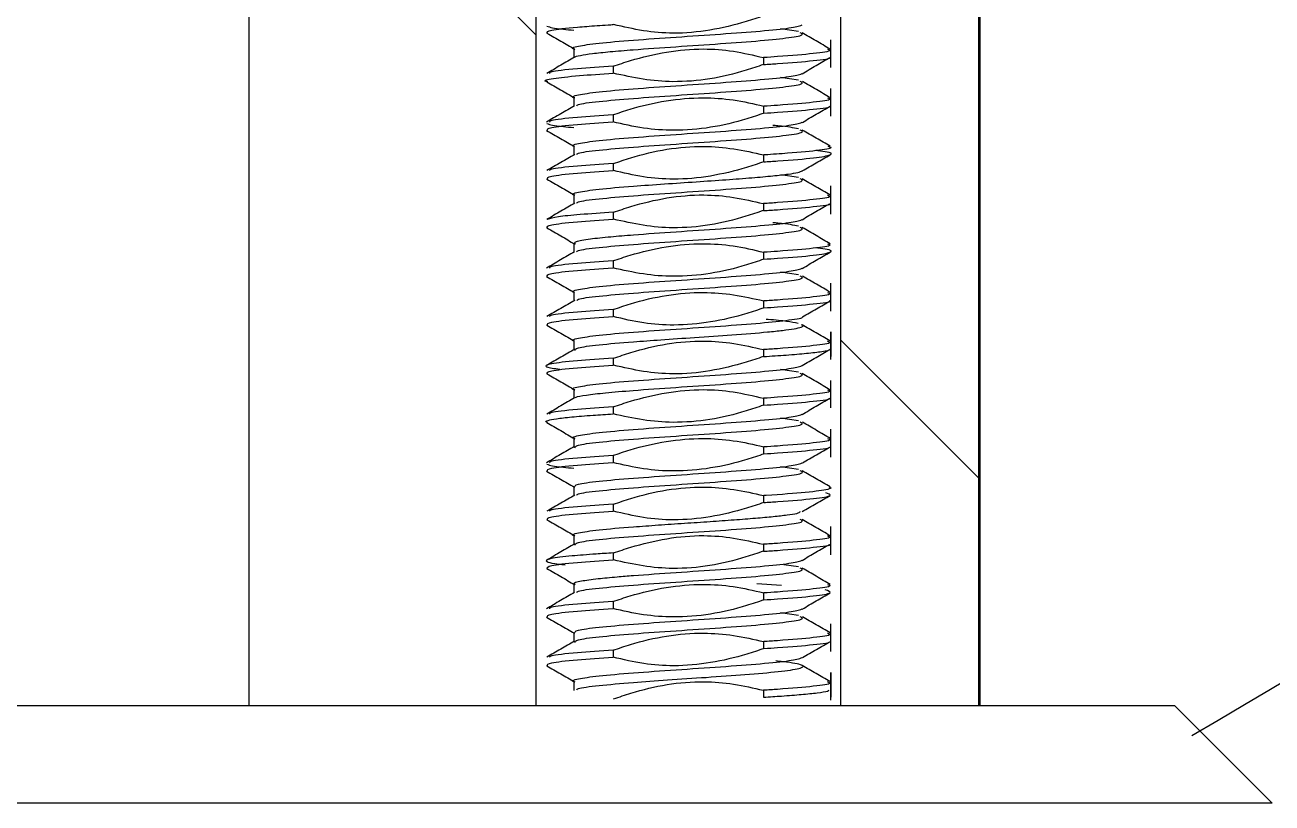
# Model space of a CAD drawing. Header units: millimetres. Extents: x -48 to 1187, y 2 to 839.
# Drawn here: x 148.46 to 153.59, y 365.62 to 368.82 of the extents above; entities that cross this region are included whole.
import ezdxf

# ---------------------------------------------------------------- set-up
doc = ezdxf.new("R2010")
doc.units = ezdxf.units.MM

# ---------------------------------------------------------------- blocks, each defined once
blk = doc.blocks.new('SW_HATCH_1')
at = {"color": 0, "linetype": 'Continuous', "lineweight": 18}
for p, q in [((-4.7283, -5.6433), (-5.9095, -4.4622)), ((-2.9081, -7.4635), (-3.4742, -6.8974))]:
    blk.add_line(p, q, dxfattribs=at)

msp = doc.modelspace()

# ---------------------------------------------------------------- linework, layer by layer
at = {"color": 7, "linetype": 'Continuous', "lineweight": 25}
for p, q in [((149.38416, 374.419203), (149.38416, 366.019203)), ((150.565338, 374.409203), (150.565338, 366.019203)), ((151.819441, 366.019203), (151.819441, 374.409203)), ((152.385532, 374.419203), (152.385532, 366.019203)), ((152.392389, 366.019203), (152.392389, 374.419203)), ((151.644672, 368.789831), (151.571037, 368.800682)), ((151.777789, 368.642222), (151.777789, 368.756127)), ((150.721289, 368.720481), (150.721289, 368.682453)), ((150.882733, 368.647101), (150.882733, 368.618585)), ((151.502046, 368.65401), (151.502046, 368.68266)), ((151.644673, 368.589856), (151.570657, 368.600761)), ((151.777789, 368.441598), (151.777789, 368.556126)), ((150.721289, 368.520244), (150.721289, 368.4831)), ((150.882733, 368.447077), (150.882733, 368.418557)), ((151.502046, 368.454049), (151.502046, 368.48257)), ((150.721289, 368.320285), (150.721289, 368.2826)), ((151.502046, 368.254079), (151.502046, 368.282491)), ((150.882733, 368.247054), (150.882733, 368.21852)), ((151.644588, 368.18967), (151.572204, 368.20038)), ((151.777789, 368.039287), (151.777789, 368.156118)), ((150.721289, 368.120284), (150.721289, 368.08223)), ((151.502046, 368.05379), (151.502046, 368.082644)), ((150.882733, 368.047088), (150.882733, 368.018562)), ((150.721289, 367.920275), (150.721289, 367.882866)), ((151.502046, 367.854058), (151.502046, 367.882581)), ((150.882733, 367.847091), (150.882733, 367.818569)), ((151.644575, 367.789856), (151.570867, 367.800698)), ((150.721289, 367.720302), (150.721289, 367.682958)), ((151.777789, 367.641048), (151.777789, 367.756104)), ((151.502046, 367.654031), (151.502046, 367.682551)), ((150.882733, 367.647063), (150.882733, 367.618541)), ((150.721289, 367.520272), (150.721289, 367.482265)), ((151.777789, 367.454002), (151.777789, 367.556082)), ((151.777789, 367.556082), (151.777789, 367.454002)), ((151.777789, 367.44226), (151.777789, 367.556082)), ((151.502046, 367.454048), (151.502046, 367.482576)), ((150.882733, 367.44709), (150.882733, 367.418536)), ((151.644682, 367.389844), (151.571029, 367.400695)), ((150.721289, 367.32051), (150.721289, 367.282506)), ((151.777789, 367.24273), (151.777789, 367.356063)), ((151.502046, 367.254027), (151.502046, 367.282657)), ((150.882733, 367.247102), (150.882733, 367.218585)), ((151.644662, 367.189856), (151.570648, 367.200759)), ((151.777789, 367.040748), (151.777789, 367.156054)), ((150.721289, 367.120247), (150.721289, 367.083113)), ((151.502046, 367.054047), (151.502046, 367.082568)), ((150.882733, 367.047075), (150.882733, 367.018554)), ((151.644493, 366.989919), (151.570953, 367.000699)), ((150.721289, 366.920283), (150.721289, 366.882542)), ((150.882733, 366.847057), (150.882733, 366.818521)), ((151.502046, 366.854083), (151.502046, 366.882486)), ((151.777789, 366.639366), (151.777789, 366.75604)), ((150.721289, 366.720301), (150.721289, 366.68225)), ((150.882733, 366.647095), (150.882733, 366.618567)), ((151.502046, 366.653815), (151.502046, 366.68265)), ((151.644704, 366.589856), (151.585284, 366.598613)), ((150.721289, 366.520296), (150.721289, 366.482918)), ((151.575596, 366.513091), (151.474159, 366.520341)), ((150.882733, 366.447089), (150.882733, 366.418568)), ((151.502046, 366.454057), (151.502046, 366.48258)), ((151.644561, 366.389856), (151.570849, 366.400696)), ((151.777789, 366.241888), (151.777789, 366.356071)), ((150.721289, 366.320299), (150.721289, 366.282907)), ((151.502046, 366.254028), (151.502046, 366.282549)), ((150.882733, 366.247062), (150.882733, 366.21854)), ((151.777789, 366.054008), (151.777789, 366.156093)), ((151.777789, 366.156093), (151.777789, 366.054008)), ((151.777789, 366.041736), (151.777789, 366.156093)), ((150.721289, 366.120272), (150.721289, 366.082241)), ((151.502046, 366.054064), (151.502046, 366.082589)), ((153.192389, 366.019203), (153.592389, 365.619203))]:
    msp.add_line(p, q, dxfattribs=at)
for centre, radius, start, end in [((134.392389, 398.419203), 37.6, 300.1230854, 324.4588859), ((152.202423, 367.13338), 2.4, 349.249371, 72.901669)]:
    msp.add_arc(centre, radius, start, end, dxfattribs=at)
for points, knots in [([(151.500919, 368.853963), (151.477144, 368.846013), (151.357445, 368.805987), (151.189774, 368.77456), (151.005772, 368.790318), (150.925209, 368.809126), (150.884504, 368.818629)], [0, 0, 0, 0, 0.12005695, 0.60445647, 0.8001513, 1, 1, 1, 1]), ([(150.61043, 368.811441), (150.623186, 368.807278), (150.639637, 368.801908), (150.706515, 368.796531), (150.721539, 368.795323)], [0, 0, 0, 0, 0.775342645, 1, 1, 1, 1]), ([(150.611015, 368.783123), (150.611489, 368.78717), (150.612452, 368.795387), (150.707069, 368.805736), (150.800624, 368.813024), (150.853109, 368.816614), (150.876307, 368.818116), (150.883372, 368.818574)], [0, 0, 0, 0, 0.34243085, 0.69519203, 0.87242419, 0.96114695, 1, 1, 1, 1]), ([(150.724934, 368.71686), (150.724636, 368.716927), (150.705782, 368.721156), (150.733731, 368.729519), (150.814289, 368.741963), (150.960732, 368.754319), (151.140119, 368.76686), (151.328443, 368.77935), (151.494475, 368.791854), (151.619272, 368.804298), (151.6465, 368.812576), (151.660023, 368.816687)], [0, 0, 0, 0, 0.002003371, 0.126972305, 0.251939956, 0.376888632, 0.501843081, 0.626797506, 0.751751909, 0.876706289, 1, 1, 1, 1]), ([(150.610638, 368.783217), (150.629777, 368.772096), (150.668036, 368.749865), (150.706277, 368.727603), (150.725388, 368.716477)], [0, 0, 0, 0, 0.500232484, 1, 1, 1, 1]), ([(150.724391, 368.684307), (150.724393, 368.684384), (150.72445, 368.686877), (150.746901, 368.691859), (150.794117, 368.699327), (150.868629, 368.70702), (150.981326, 368.716355), (151.139705, 368.727344), (151.327336, 368.739828), (151.495434, 368.752323), (151.613983, 368.764821), (151.670886, 368.775452), (151.656849, 368.781918), (151.651862, 368.784215)], [0, 0, 0, 0, 0.00232633, 0.0750924, 0.1500858, 0.22730562, 0.30675091, 0.43162139, 0.55651296, 0.68140473, 0.80629668, 0.93118882, 1, 1, 1, 1]), ([(151.774473, 368.717711), (151.755324, 368.728831), (151.717047, 368.751061), (151.67878, 368.773325), (151.659657, 368.784452)], [0, 0, 0, 0, 0.50026152, 1, 1, 1, 1]), ([(150.882673, 368.647105), (150.906459, 368.655029), (151.026189, 368.694918), (151.193951, 368.725916), (151.378686, 368.71142), (151.459838, 368.692246), (151.500936, 368.682535)], [0, 0, 0, 0, 0.1197087, 0.60257398, 0.79873115, 1, 1, 1, 1]), ([(151.764095, 368.717848), (151.769771, 368.715714), (151.786511, 368.709418), (151.715868, 368.69896), (151.603697, 368.689317), (151.521031, 368.683904), (151.501644, 368.682634)], [0, 0, 0, 0, 0.18194465, 0.53663824, 0.89133272, 1, 1, 1, 1]), ([(150.724421, 368.684272), (150.705274, 368.673148), (150.666958, 368.650888), (150.628634, 368.628665), (150.609462, 368.617547)], [0, 0, 0, 0, 0.49972856, 1, 1, 1, 1]), ([(150.882711, 368.6471), (150.831039, 368.643512), (150.719311, 368.635755), (150.625328, 368.62589), (150.621629, 368.619631), (150.620395, 368.617542)], [0, 0, 0, 0, 0.36440318, 0.78792767, 1, 1, 1, 1]), ([(151.500715, 368.653998), (151.476997, 368.645869), (151.357453, 368.6049), (151.189126, 368.575477), (151.004855, 368.591005), (150.92393, 368.609327), (150.882992, 368.618595)], [0, 0, 0, 0, 0.119840734, 0.604014501, 0.799681279, 1, 1, 1, 1]), ([(151.501567, 368.65398), (151.521019, 368.655248), (151.603921, 368.660653), (151.711805, 368.670293), (151.781064, 368.678683), (151.774106, 368.682918), (151.773999, 368.682983)], [0, 0, 0, 0, 0.132017629, 0.562650677, 0.993284425, 1, 1, 1, 1]), ([(151.659634, 368.616327), (151.678748, 368.627449), (151.716789, 368.649584), (151.754855, 368.671694), (151.773795, 368.682694)], [0, 0, 0, 0, 0.50245989, 1, 1, 1, 1]), ([(150.61444, 368.583138), (150.612109, 368.583616), (150.589997, 368.588148), (150.629622, 368.596651), (150.72564, 368.608003), (150.833649, 368.615279), (150.882826, 368.618591)], [0, 0, 0, 0, 0.040345813, 0.382778016, 0.718978436, 1, 1, 1, 1]), ([(150.724952, 368.516581), (150.724667, 368.516645), (150.705777, 368.520877), (150.733584, 368.529288), (150.813921, 368.541812), (150.960192, 368.554352), (151.139507, 368.566892), (151.327865, 368.579419), (151.493992, 368.591935), (151.618711, 368.604352), (151.646011, 368.612591), (151.659513, 368.616666)], [0, 0, 0, 0, 0.00191864, 0.12700092, 0.25208367, 0.37716691, 0.5022685, 0.62736962, 0.75247022, 0.87757032, 1, 1, 1, 1]), ([(150.609408, 368.583125), (150.628563, 368.572014), (150.666863, 368.5498), (150.705136, 368.527565), (150.724266, 368.516451)], [0, 0, 0, 0, 0.50015503, 1, 1, 1, 1]), ([(150.733056, 368.484325), (150.73404, 368.486169), (150.737248, 368.492179), (150.818209, 368.502356), (150.959419, 368.514856), (151.140206, 368.527356), (151.327599, 368.539856), (151.49563, 368.552356), (151.614001, 368.564856), (151.670759, 368.575434), (151.65691, 368.581846), (151.65206, 368.584091)], [0, 0, 0, 0, 0.05543566, 0.18072844, 0.30602122, 0.431314, 0.55660678, 0.68189956, 0.80719234, 0.93248512, 1, 1, 1, 1]), ([(151.775999, 368.517629), (151.75681, 368.52874), (151.718451, 368.550952), (151.680108, 368.573196), (151.660946, 368.584313)], [0, 0, 0, 0, 0.50023568, 1, 1, 1, 1]), ([(150.881116, 368.446992), (150.904853, 368.455083), (151.024418, 368.495841), (151.192871, 368.524356), (151.378413, 368.511482), (151.460404, 368.49265), (151.502046, 368.483086)], [0, 0, 0, 0, 0.119253, 0.60067724, 0.79719119, 1, 1, 1, 1]), ([(151.764253, 368.517683), (151.769822, 368.515576), (151.78641, 368.509303), (151.715886, 368.498873), (151.603891, 368.489237), (151.521362, 368.483835), (151.50206, 368.482571)], [0, 0, 0, 0, 0.17982701, 0.53560884, 0.89139066, 1, 1, 1, 1]), ([(150.723946, 368.484639), (150.70518, 368.473759), (150.666601, 368.45139), (150.628045, 368.429059), (150.608243, 368.41759)], [0, 0, 0, 0, 0.48641298, 1, 1, 1, 1]), ([(150.882152, 368.44704), (150.830816, 368.443483), (150.719477, 368.435769), (150.625656, 368.425965), (150.621815, 368.419734), (150.620542, 368.417668)], [0, 0, 0, 0, 0.36386708, 0.78917743, 1, 1, 1, 1]), ([(151.503538, 368.454123), (151.479807, 368.446014), (151.360259, 368.405162), (151.19177, 368.376757), (151.005686, 368.389776), (150.92317, 368.40876), (150.880981, 368.418467)], [0, 0, 0, 0, 0.11893732, 0.59915159, 0.79505212, 1, 1, 1, 1]), ([(151.502582, 368.454083), (151.521735, 368.455335), (151.604236, 368.460726), (151.711901, 368.47035), (151.781084, 368.478758), (151.774047, 368.483008), (151.773908, 368.483092)], [0, 0, 0, 0, 0.13018312, 0.56076337, 0.99134362, 1, 1, 1, 1]), ([(151.660753, 368.416422), (151.679907, 368.427534), (151.71823, 368.449766), (151.756584, 368.471974), (151.775768, 368.483082)], [0, 0, 0, 0, 0.49982444, 1, 1, 1, 1]), ([(150.610417, 368.411365), (150.623135, 368.407198), (150.63952, 368.40183), (150.706237, 368.396462), (150.721166, 368.395261)], [0, 0, 0, 0, 0.77622521, 1, 1, 1, 1]), ([(150.611453, 368.383482), (150.612176, 368.387435), (150.613663, 368.395553), (150.718142, 368.407245), (150.830362, 368.414959), (150.882104, 368.418516)], [0, 0, 0, 0, 0.33830003, 0.69490965, 1, 1, 1, 1]), ([(150.724121, 368.316834), (150.724098, 368.316839), (150.705686, 368.321011), (150.733848, 368.329349), (150.814128, 368.341849), (150.960491, 368.354349), (151.139763, 368.366849), (151.328034, 368.379349), (151.49408, 368.391849), (151.618908, 368.404284), (151.646257, 368.412552), (151.659823, 368.416654)], [0, 0, 0, 0, 0.00015433, 0.12538011, 0.25060589, 0.37583167, 0.50105745, 0.62628322, 0.751509, 0.87673478, 1, 1, 1, 1]), ([(150.73347, 368.28455), (150.734459, 368.286296), (150.737809, 368.292214), (150.818492, 368.302314), (150.959696, 368.314852), (151.140615, 368.32739), (151.328041, 368.339915), (151.495994, 368.352431), (151.614377, 368.364936), (151.67117, 368.375632), (151.656748, 368.382156), (151.651526, 368.384519)], [0, 0, 0, 0, 0.05241407, 0.17764086, 0.3028681, 0.42807841, 0.55328825, 0.67849763, 0.80370654, 0.92891498, 1, 1, 1, 1]), ([(151.644499, 368.389916), (151.624279, 368.394075), (151.60115, 368.398834), (151.546063, 368.403586), (151.539134, 368.404184)], [0, 0, 0, 0, 0.87422623, 1, 1, 1, 1]), ([(151.775502, 368.317974), (151.756344, 368.329084), (151.718039, 368.351296), (151.679762, 368.373529), (151.660629, 368.384642)], [0, 0, 0, 0, 0.50015261, 1, 1, 1, 1]), ([(150.608708, 368.383473), (150.627897, 368.372362), (150.666258, 368.350152), (150.704602, 368.32791), (150.723765, 368.316795)], [0, 0, 0, 0, 0.50022848, 1, 1, 1, 1]), ([(150.725078, 368.284804), (150.705962, 368.273682), (150.667716, 368.251431), (150.629442, 368.229204), (150.610299, 368.218087)], [0, 0, 0, 0, 0.49981641, 1, 1, 1, 1]), ([(150.883917, 368.24711), (150.907633, 368.255249), (151.027167, 368.296271), (151.195539, 368.32552), (151.379934, 368.310143), (151.460974, 368.291812), (151.502005, 368.282531)], [0, 0, 0, 0, 0.11977337, 0.60370229, 0.79935177, 1, 1, 1, 1]), ([(151.766003, 368.317988), (151.770807, 368.316729), (151.791268, 368.311365), (151.740002, 368.301779), (151.63241, 368.291249), (151.538114, 368.284804), (151.503244, 368.282568), (151.502032, 368.28249)], [0, 0, 0, 0, 0.10628025, 0.45270433, 0.8098512, 0.99339178, 1, 1, 1, 1]), ([(151.502145, 368.254085), (151.521528, 368.255358), (151.603983, 368.260775), (151.720079, 368.270423), (151.78638, 368.282907), (151.78188, 368.292844), (151.728291, 368.29861), (151.713353, 368.300217)], [0, 0, 0, 0, 0.08319635, 0.35392383, 0.62465071, 0.895377, 1, 1, 1, 1]), ([(151.660465, 368.216861), (151.679616, 368.227984), (151.71794, 368.250243), (151.756271, 368.272467), (151.775447, 368.283584)], [0, 0, 0, 0, 0.49972905, 1, 1, 1, 1]), ([(150.883159, 368.247081), (150.831611, 368.243518), (150.720006, 368.235803), (150.626747, 368.226159), (150.622643, 368.220091), (150.621356, 368.218187)], [0, 0, 0, 0, 0.37068989, 0.80255231, 1, 1, 1, 1]), ([(151.502326, 368.254023), (151.47854, 368.246098), (151.358809, 368.206207), (151.191017, 368.175356), (151.006136, 368.189601), (150.924862, 368.208828), (150.883675, 368.218572)], [0, 0, 0, 0, 0.119636635, 0.602205342, 0.79841033, 1, 1, 1, 1]), ([(150.610216, 368.183434), (150.629367, 368.172313), (150.66765, 368.150084), (150.705922, 368.12782), (150.725048, 368.116694)], [0, 0, 0, 0, 0.50026518, 1, 1, 1, 1]), ([(150.611346, 368.183353), (150.612097, 368.187326), (150.613636, 368.195471), (150.718489, 368.207214), (150.831071, 368.214963), (150.883072, 368.218542)], [0, 0, 0, 0, 0.33895222, 0.69466408, 1, 1, 1, 1]), ([(150.724796, 368.116694), (150.724537, 368.116752), (150.705773, 368.120977), (150.733832, 368.129366), (150.814358, 368.141856), (150.948492, 368.153286), (151.090957, 368.163457), (151.222947, 368.1723), (151.34654, 368.180743), (151.454107, 368.188787), (151.540931, 368.196433), (151.604194, 368.203679), (151.645674, 368.21048), (151.655892, 368.214865), (151.660791, 368.216968)], [0, 0, 0, 0, 0.0017434, 0.12605821, 0.2503729, 0.37467242, 0.4669031, 0.55517237, 0.63947676, 0.71981295, 0.79617781, 0.86856831, 0.93698163, 1, 1, 1, 1]), ([(150.732898, 368.084218), (150.733859, 368.086094), (150.736955, 368.092138), (150.817984, 368.10234), (150.959213, 368.11489), (151.140035, 368.12723), (151.327528, 368.139666), (151.495618, 368.152116), (151.614183, 368.164604), (151.671137, 368.175321), (151.656749, 368.181888), (151.651527, 368.184272)], [0, 0, 0, 0, 0.05612403, 0.18080906, 0.30549415, 0.43015024, 0.55484884, 0.67954884, 0.80425025, 0.92895308, 1, 1, 1, 1]), ([(151.774133, 368.117928), (151.754995, 368.129049), (151.716736, 368.15128), (151.678497, 368.173542), (151.659386, 368.184668)], [0, 0, 0, 0, 0.50022688, 1, 1, 1, 1]), ([(150.725089, 368.08444), (150.705964, 368.073314), (150.667695, 368.051049), (150.629414, 368.02882), (150.610264, 368.017699)], [0, 0, 0, 0, 0.4997362, 1, 1, 1, 1]), ([(150.884016, 368.047159), (150.907788, 368.055118), (151.027478, 368.09519), (151.195158, 368.126595), (151.379074, 368.110701), (151.459572, 368.091953), (151.500234, 368.082483)], [0, 0, 0, 0, 0.12009553, 0.60468749, 0.80031655, 1, 1, 1, 1]), ([(151.50139, 368.053748), (151.521001, 368.055023), (151.604065, 368.060424), (151.71215, 368.070066), (151.781251, 368.078511), (151.773986, 368.082813), (151.773788, 368.08293)], [0, 0, 0, 0, 0.13224127, 0.5601087, 0.98797969, 1, 1, 1, 1]), ([(151.763707, 368.118068), (151.769653, 368.11586), (151.786806, 368.109491), (151.716119, 368.098959), (151.603792, 368.089305), (151.520945, 368.083882), (151.501391, 368.082602)], [0, 0, 0, 0, 0.186853408, 0.539025113, 0.891197702, 1, 1, 1, 1]), ([(151.659391, 368.016464), (151.678502, 368.02759), (151.716186, 368.049528), (151.753888, 368.071436), (151.77247, 368.082234)], [0, 0, 0, 0, 0.50714095, 1, 1, 1, 1]), ([(150.883197, 368.047118), (150.83548, 368.043861), (150.743093, 368.037554), (150.643558, 368.027768), (150.622973, 368.021211), (150.611965, 368.017705)], [0, 0, 0, 0, 0.33196289, 0.6427327, 1, 1, 1, 1]), ([(151.500213, 368.053954), (151.476469, 368.045911), (151.356851, 368.005396), (151.188905, 367.974747), (151.005175, 367.990935), (150.924776, 368.00935), (150.884214, 368.018641)], [0, 0, 0, 0, 0.12015219, 0.60529661, 0.8008682, 1, 1, 1, 1]), ([(150.610328, 367.983042), (150.629471, 367.971923), (150.667744, 367.949695), (150.705991, 367.927442), (150.725108, 367.91632)], [0, 0, 0, 0, 0.50018777, 1, 1, 1, 1]), ([(150.610771, 367.983003), (150.611368, 367.987107), (150.612572, 367.99538), (150.718145, 368.007258), (150.831014, 368.015008), (150.883268, 368.018597)], [0, 0, 0, 0, 0.34593038, 0.69718612, 1, 1, 1, 1]), ([(150.727326, 367.916236), (150.724882, 367.919879), (150.7201, 367.927005), (150.780156, 367.937146), (150.865166, 367.94621), (150.982987, 367.955943), (151.139939, 367.966894), (151.32811, 367.97941), (151.494248, 367.991926), (151.619026, 368.004361), (151.646295, 368.012621), (151.659816, 368.016717)], [0, 0, 0, 0, 0.10883707, 0.21287188, 0.30324246, 0.3799065, 0.50431575, 0.62875105, 0.75318591, 0.87762033, 1, 1, 1, 1]), ([(150.732637, 367.884017), (150.733608, 367.885963), (150.736657, 367.892076), (150.817965, 367.902356), (150.959268, 367.914856), (151.140011, 367.927356), (151.327434, 367.939856), (151.495512, 367.952356), (151.613917, 367.964856), (151.670693, 367.975416), (151.656933, 367.98181), (151.65214, 367.984038)], [0, 0, 0, 0, 0.058372663, 0.183347442, 0.308322221, 0.433297, 0.558271779, 0.683246558, 0.808221337, 0.933196116, 1, 1, 1, 1]), ([(151.644704, 367.989856), (151.624558, 367.994022), (151.601443, 367.998803), (151.546242, 368.003584), (151.539153, 368.004198)], [0, 0, 0, 0, 0.87157978, 1, 1, 1, 1]), ([(151.775383, 367.917542), (151.756208, 367.92866), (151.71788, 367.950884), (151.679559, 367.973144), (151.660409, 367.984268)], [0, 0, 0, 0, 0.50027216, 1, 1, 1, 1]), ([(150.723682, 367.884253), (150.704513, 367.873134), (150.666158, 367.850886), (150.627791, 367.82867), (150.608598, 367.817557)], [0, 0, 0, 0, 0.49975922, 1, 1, 1, 1]), ([(150.881142, 367.847018), (150.904916, 367.854993), (151.024606, 367.895138), (151.192709, 367.924735), (151.378371, 367.911881), (151.460357, 367.892565), (151.502046, 367.882743)], [0, 0, 0, 0, 0.11923306, 0.60026302, 0.79674195, 1, 1, 1, 1]), ([(151.764394, 367.9176), (151.769864, 367.915522), (151.786299, 367.909276), (151.715767, 367.898873), (151.603795, 367.889241), (151.521304, 367.883841), (151.502051, 367.882581)], [0, 0, 0, 0, 0.17795419, 0.53467507, 0.89139595, 1, 1, 1, 1]), ([(151.502112, 367.854062), (151.521294, 367.85532), (151.60356, 367.860718), (151.719673, 367.870349), (151.786313, 367.882838), (151.781964, 367.892807), (151.72826, 367.898606), (151.71314, 367.900239)], [0, 0, 0, 0, 0.08227033, 0.35283731, 0.62340429, 0.89397127, 1, 1, 1, 1]), ([(151.6604, 367.816359), (151.679536, 367.827476), (151.717821, 367.849716), (151.756134, 367.871935), (151.775297, 367.883048)], [0, 0, 0, 0, 0.4998371, 1, 1, 1, 1]), ([(150.882161, 367.847054), (150.830752, 367.843493), (150.719331, 367.835773), (150.625428, 367.825944), (150.621672, 367.819692), (150.620418, 367.817606)], [0, 0, 0, 0, 0.36339428, 0.78759539, 1, 1, 1, 1]), ([(151.502228, 367.854076), (151.47852, 367.845904), (151.359019, 367.804715), (151.190452, 367.776374), (151.00506, 367.7905), (150.923117, 367.809052), (150.881347, 367.818508)], [0, 0, 0, 0, 0.11925365, 0.60110102, 0.79666247, 1, 1, 1, 1]), ([(150.608509, 367.783365), (150.627692, 367.772257), (150.666045, 367.750048), (150.704378, 367.727816), (150.723537, 367.716704)], [0, 0, 0, 0, 0.500176298, 1, 1, 1, 1]), ([(150.611296, 367.783367), (150.611963, 367.787357), (150.613326, 367.795514), (150.718019, 367.807251), (150.830375, 367.814973), (150.882234, 367.818537)], [0, 0, 0, 0, 0.34027587, 0.69550132, 1, 1, 1, 1]), ([(150.72434, 367.71679), (150.724253, 367.71681), (150.705706, 367.720996), (150.733746, 367.729349), (150.814004, 367.741849), (150.960321, 367.754349), (151.139596, 367.766849), (151.327895, 367.779349), (151.493977, 367.791849), (151.618748, 367.80427), (151.64609, 367.812525), (151.659631, 367.816612)], [0, 0, 0, 0, 0.00059131, 0.12581417, 0.25103703, 0.37625989, 0.50148275, 0.62670561, 0.75192847, 0.87715133, 1, 1, 1, 1]), ([(150.733518, 367.684666), (150.734505, 367.686396), (150.737868, 367.692292), (150.818454, 367.702356), (150.959579, 367.714856), (151.140456, 367.727356), (151.327858, 367.739856), (151.495841, 367.752356), (151.61422, 367.764856), (151.671003, 367.775507), (151.656814, 367.781991), (151.651743, 367.784309)], [0, 0, 0, 0, 0.05208524, 0.17753243, 0.30297962, 0.4284268, 0.55387399, 0.67932118, 0.80476837, 0.93021555, 1, 1, 1, 1]), ([(151.776087, 367.717859), (151.756906, 367.728965), (151.718557, 367.75117), (151.680235, 367.773398), (151.66108, 367.784508)], [0, 0, 0, 0, 0.50017103, 1, 1, 1, 1]), ([(150.882573, 367.647042), (150.906281, 367.655214), (151.025782, 367.696404), (151.194349, 367.724753), (151.379254, 367.710642), (151.460738, 367.692271), (151.502046, 367.682958)], [0, 0, 0, 0, 0.1195283, 0.60248782, 0.79848645, 1, 1, 1, 1]), ([(151.763845, 367.717912), (151.769698, 367.715729), (151.786724, 367.709379), (151.71617, 367.698873), (151.604074, 367.689231), (151.52145, 367.683822), (151.502052, 367.682552)], [0, 0, 0, 0, 0.18503592, 0.53832229, 0.89160867, 1, 1, 1, 1]), ([(150.724534, 367.684843), (150.705398, 367.673725), (150.667113, 367.651483), (150.628797, 367.629263), (150.609632, 367.618149)], [0, 0, 0, 0, 0.49983451, 1, 1, 1, 1]), ([(151.502613, 367.654067), (151.521842, 367.655324), (151.604396, 367.66072), (151.712623, 367.670349), (151.781537, 367.678945), (151.773533, 367.683384), (151.773043, 367.683655)], [0, 0, 0, 0, 0.12818871, 0.55033596, 0.97248321, 1, 1, 1, 1]), ([(151.661222, 367.616943), (151.680392, 367.628062), (151.718751, 367.650312), (151.757119, 367.672529), (151.776312, 367.683644)], [0, 0, 0, 0, 0.499756207, 1, 1, 1, 1]), ([(150.611541, 367.583549), (150.612304, 367.587479), (150.613877, 367.595575), (150.71836, 367.607249), (150.830721, 367.614969), (150.882564, 367.61853)], [0, 0, 0, 0, 0.336905088, 0.694051282, 1, 1, 1, 1]), ([(150.882675, 367.647059), (150.83126, 367.643496), (150.719854, 367.635775), (150.626831, 367.626147), (150.622719, 367.620096), (150.621439, 367.618212)], [0, 0, 0, 0, 0.3711412, 0.80418066, 1, 1, 1, 1]), ([(150.724126, 367.516828), (150.724095, 367.516835), (150.70569, 367.521009), (150.733897, 367.529349), (150.814278, 367.541849), (150.960651, 367.554349), (151.140186, 367.566849), (151.327651, 367.579349), (151.496695, 367.591849), (151.610778, 367.604349), (151.666122, 367.612701), (151.660674, 367.616886), (151.66065, 367.616904)], [0, 0, 0, 0, 0.00021214, 0.12511704, 0.25002194, 0.37492684, 0.49983174, 0.62473664, 0.74964154, 0.87454644, 0.99945134, 1, 1, 1, 1]), ([(151.503625, 367.654098), (151.47985, 367.646125), (151.360158, 367.605987), (151.192062, 367.57637), (151.006241, 367.589247), (150.924106, 367.608631), (150.882263, 367.618505)], [0, 0, 0, 0, 0.11914339, 0.59980848, 0.79612981, 1, 1, 1, 1]), ([(150.609466, 367.583541), (150.628639, 367.572424), (150.666965, 367.550202), (150.705281, 367.527943), (150.724429, 367.51682)], [0, 0, 0, 0, 0.50026907, 1, 1, 1, 1]), ([(150.726123, 367.47888), (150.726715, 367.482519), (150.727985, 367.490329), (150.816721, 367.502313), (150.943711, 367.513438), (151.083179, 367.523474), (151.223585, 367.532918), (151.379637, 367.543574), (151.502086, 367.553261), (151.582415, 367.561567), (151.630997, 367.568279), (151.659103, 367.575293), (151.668596, 367.58071), (151.659783, 367.583789), (151.657955, 367.584428)], [0, 0, 0, 0, 0.10320877, 0.22151607, 0.33980135, 0.41767377, 0.50714344, 0.60817713, 0.72073735, 0.78163286, 0.84544015, 0.91215776, 0.98178412, 1, 1, 1, 1]), ([(151.643428, 367.590139), (151.629013, 367.592784), (151.599628, 367.598174), (151.550523, 367.603772), (151.515152, 367.606727), (151.512663, 367.606935)], [0, 0, 0, 0, 0.47234771, 0.96287649, 1, 1, 1, 1]), ([(151.774492, 367.518045), (151.75535, 367.529162), (151.717081, 367.551389), (151.678837, 367.57364), (151.659723, 367.584762)], [0, 0, 0, 0, 0.50018529, 1, 1, 1, 1]), ([(150.884566, 367.447164), (150.90831, 367.455205), (151.027929, 367.495713), (151.195869, 367.526379), (151.379596, 367.510187), (151.459992, 367.491768), (151.500552, 367.482475)], [0, 0, 0, 0, 0.12015432, 0.60530215, 0.80087112, 1, 1, 1, 1]), ([(151.763492, 367.518137), (151.769589, 367.51589), (151.786981, 367.509477), (151.716334, 367.498906), (151.604, 367.48925), (151.521116, 367.483825), (151.501506, 367.482542)], [0, 0, 0, 0, 0.18938175, 0.54031127, 0.89124113, 1, 1, 1, 1]), ([(150.72537, 367.48464), (150.706259, 367.473514), (150.66802, 367.451253), (150.629763, 367.429023), (150.610626, 367.417902)], [0, 0, 0, 0, 0.49977136, 1, 1, 1, 1]), ([(151.501575, 367.454017), (151.533385, 367.456133), (151.600378, 367.46059), (151.683906, 367.467559), (151.744872, 367.475097), (151.776378, 367.480441), (151.77447, 367.483274), (151.774371, 367.483421)], [0, 0, 0, 0, 0.21598222, 0.45486468, 0.71120976, 0.98500068, 1, 1, 1, 1]), ([(151.659675, 367.41667), (151.678799, 367.427796), (151.71662, 367.4498), (151.754452, 367.47177), (151.773155, 367.482631)], [0, 0, 0, 0, 0.505637485, 1, 1, 1, 1]), ([(150.883395, 367.447132), (150.830794, 367.443589), (150.717103, 367.43593), (150.618009, 367.424084), (150.591153, 367.41258), (150.641543, 367.405194), (150.66353, 367.401971)], [0, 0, 0, 0, 0.23685795, 0.51195238, 0.78704913, 1, 1, 1, 1]), ([(150.61097, 367.3831), (150.61164, 367.387158), (150.612999, 367.395387), (150.718373, 367.407227), (150.831193, 367.414988), (150.883389, 367.418578)], [0, 0, 0, 0, 0.34334444, 0.69619965, 1, 1, 1, 1]), ([(150.72499, 367.316878), (150.724674, 367.316948), (150.705788, 367.321181), (150.733717, 367.329543), (150.814279, 367.34198), (150.960704, 367.354314), (151.140074, 367.366867), (151.328407, 367.37936), (151.494443, 367.391866), (151.619166, 367.4043), (151.646376, 367.412565), (151.659871, 367.416665)], [0, 0, 0, 0, 0.0021266, 0.1271271, 0.25212616, 0.37707408, 0.50205946, 0.62704474, 0.75202993, 0.87701503, 1, 1, 1, 1]), ([(151.500745, 367.453957), (151.476974, 367.445997), (151.357285, 367.405919), (151.189604, 367.374519), (151.005698, 367.390426), (150.925207, 367.409168), (150.884549, 367.418634)], [0, 0, 0, 0, 0.120099873, 0.604713629, 0.800334681, 1, 1, 1, 1]), ([(150.610638, 367.38319), (150.629775, 367.37207), (150.668033, 367.349839), (150.706271, 367.327579), (150.725381, 367.316453)], [0, 0, 0, 0, 0.50022508, 1, 1, 1, 1]), ([(150.727427, 367.28412), (150.727915, 367.285092), (150.729878, 367.289), (150.769461, 367.295998), (150.847774, 367.305273), (150.972884, 367.315757), (151.139608, 367.327351), (151.327346, 367.339842), (151.495415, 367.352341), (151.613963, 367.36484), (151.670853, 367.375459), (151.656862, 367.381913), (151.651906, 367.384199)], [0, 0, 0, 0, 0.02922493, 0.11744996, 0.21030816, 0.30779458, 0.43253865, 0.55729655, 0.68205454, 0.80681261, 0.93157077, 1, 1, 1, 1]), ([(151.774567, 367.317684), (151.755415, 367.328805), (151.717132, 367.351033), (151.67886, 367.373298), (151.659734, 367.384424)], [0, 0, 0, 0, 0.50026498, 1, 1, 1, 1]), ([(150.882429, 367.247093), (150.906215, 367.255018), (151.025946, 367.29491), (151.193742, 367.325744), (151.378639, 367.311526), (151.459927, 367.292293), (151.501125, 367.282546)], [0, 0, 0, 0, 0.11962851, 0.60216407, 0.79837312, 1, 1, 1, 1]), ([(151.764144, 367.317816), (151.769786, 367.315691), (151.786474, 367.309404), (151.715841, 367.298955), (151.6037, 367.289314), (151.52107, 367.283903), (151.501713, 367.282636)], [0, 0, 0, 0, 0.18133332, 0.53635995, 0.89138741, 1, 1, 1, 1]), ([(150.724362, 367.28429), (150.705213, 367.273167), (150.666894, 367.250911), (150.628564, 367.228689), (150.60939, 367.217573)], [0, 0, 0, 0, 0.49973338, 1, 1, 1, 1]), ([(151.501626, 367.254), (151.521051, 367.255267), (151.603918, 367.260671), (151.711813, 367.27031), (151.781068, 367.278708), (151.774077, 367.28295), (151.773957, 367.283023)], [0, 0, 0, 0, 0.13175942, 0.56211182, 0.99246471, 1, 1, 1, 1]), ([(151.659786, 367.216357), (151.678901, 367.227478), (151.716963, 367.249621), (151.75505, 367.27174), (151.774009, 367.28275)], [0, 0, 0, 0, 0.50222476, 1, 1, 1, 1]), ([(150.612963, 367.182968), (150.610911, 367.183629), (150.601849, 367.18655), (150.612195, 367.19178), (150.645737, 367.198707), (150.708973, 367.205784), (150.789631, 367.212431), (150.854387, 367.216712), (150.882739, 367.218586)], [0, 0, 0, 0, 0.05569159, 0.24588543, 0.4403267, 0.6390143, 0.84194709, 1, 1, 1, 1]), ([(150.882623, 367.247095), (150.830987, 367.24351), (150.719306, 367.235756), (150.625381, 367.225903), (150.62167, 367.219652), (150.620434, 367.217571)], [0, 0, 0, 0, 0.364578742, 0.788529675, 1, 1, 1, 1]), ([(150.725395, 367.116485), (150.724959, 367.116582), (150.705836, 367.120848), (150.733509, 367.129292), (150.813944, 367.141815), (150.960186, 367.154354), (151.139502, 367.166892), (151.327851, 367.179417), (151.493978, 367.191933), (151.618743, 367.204355), (151.646062, 367.2126), (151.659584, 367.216681)], [0, 0, 0, 0, 0.00292001, 0.12785692, 0.25279428, 0.37773211, 0.50268644, 0.62764031, 0.75259369, 0.87754658, 1, 1, 1, 1]), ([(151.50088, 367.254008), (151.477165, 367.245868), (151.357631, 367.204842), (151.189255, 367.17561), (151.004846, 367.19097), (150.923793, 367.209302), (150.882752, 367.218584)], [0, 0, 0, 0, 0.11976595, 0.60366745, 0.79931515, 1, 1, 1, 1]), ([(150.609623, 367.182937), (150.628791, 367.171823), (150.667114, 367.149603), (150.705404, 367.127361), (150.724543, 367.116243)], [0, 0, 0, 0, 0.50016645, 1, 1, 1, 1]), ([(150.725413, 367.078414), (150.725949, 367.082228), (150.72707, 367.090208), (150.816706, 367.102356), (150.959858, 367.114856), (151.140134, 367.127356), (151.32766, 367.139856), (151.495667, 367.152356), (151.613965, 367.164856), (151.670612, 367.175374), (151.656978, 367.181726), (151.652288, 367.183911)], [0, 0, 0, 0, 0.10845648, 0.22694318, 0.34542987, 0.46391657, 0.58240326, 0.70088996, 0.81937665, 0.93786335, 1, 1, 1, 1]), ([(151.776422, 367.117446), (151.757228, 367.12856), (151.718858, 367.150778), (151.680495, 367.173028), (151.661322, 367.184147)], [0, 0, 0, 0, 0.5002411, 1, 1, 1, 1]), ([(150.881256, 367.046995), (150.904986, 367.055106), (151.024532, 367.095967), (151.193026, 367.124363), (151.378497, 367.111371), (151.460439, 367.092627), (151.502046, 367.083109)], [0, 0, 0, 0, 0.11928104, 0.60089026, 0.79734725, 1, 1, 1, 1]), ([(151.764534, 367.117503), (151.76991, 367.115457), (151.78623, 367.109243), (151.715832, 367.098873), (151.603919, 367.089237), (151.521375, 367.083833), (151.50206, 367.082568)], [0, 0, 0, 0, 0.17560331, 0.53318676, 0.8907702, 1, 1, 1, 1]), ([(150.723481, 367.084384), (150.704323, 367.073272), (150.665996, 367.051042), (150.627648, 367.028833), (150.608468, 367.017726)], [0, 0, 0, 0, 0.49983079, 1, 1, 1, 1]), ([(151.503676, 367.054126), (151.479938, 367.046036), (151.360371, 367.005289), (151.191923, 366.976761), (151.005802, 366.989664), (150.923269, 367.008724), (150.881077, 367.018467)], [0, 0, 0, 0, 0.11892851, 0.59903609, 0.79502488, 1, 1, 1, 1]), ([(151.502631, 367.054084), (151.521776, 367.055335), (151.60426, 367.060726), (151.712072, 367.07035), (151.781187, 367.078808), (151.773899, 367.083109), (151.773671, 367.083243)], [0, 0, 0, 0, 0.12947954, 0.55783849, 0.98619745, 1, 1, 1, 1]), ([(151.661026, 367.016587), (151.680181, 367.027697), (151.718503, 367.049923), (151.756853, 367.072127), (151.776035, 367.083233)], [0, 0, 0, 0, 0.49982511, 1, 1, 1, 1]), ([(150.610413, 367.011365), (150.623132, 367.007198), (150.639528, 367.001827), (150.70629, 366.996456), (150.721262, 366.995251)], [0, 0, 0, 0, 0.77573958, 1, 1, 1, 1]), ([(150.611606, 366.98358), (150.612351, 366.9875), (150.613888, 366.995586), (150.718186, 367.007245), (150.8304, 367.014959), (150.882138, 367.018516)], [0, 0, 0, 0, 0.3364469, 0.69405681, 1, 1, 1, 1]), ([(150.882202, 367.047041), (150.830869, 367.043484), (150.71954, 367.035769), (150.625897, 367.026002), (150.622001, 367.019808), (150.620725, 367.01778)], [0, 0, 0, 0, 0.3652714, 0.79218659, 1, 1, 1, 1]), ([(150.724073, 366.916868), (150.72445, 366.921028), (150.725204, 366.929356), (150.816482, 366.941849), (150.959897, 366.954349), (151.139966, 366.966849), (151.328018, 366.979349), (151.494132, 366.991849), (151.619147, 367.004312), (151.64655, 367.012607), (151.66019, 367.016736)], [0, 0, 0, 0, 0.12497944, 0.2501447, 0.37530995, 0.50047521, 0.62564047, 0.75080572, 0.87597098, 1, 1, 1, 1]), ([(150.608645, 366.983571), (150.627837, 366.972458), (150.666203, 366.950241), (150.704556, 366.927992), (150.723724, 366.916872)], [0, 0, 0, 0, 0.50024496, 1, 1, 1, 1]), ([(150.733453, 366.884536), (150.734441, 366.886286), (150.737783, 366.892208), (150.818482, 366.902313), (150.959696, 366.914853), (151.140618, 366.927393), (151.328051, 366.939919), (151.495992, 366.952436), (151.614423, 366.964941), (151.671286, 366.97568), (151.656698, 366.982247), (151.651353, 366.984653)], [0, 0, 0, 0, 0.052467182, 0.177515438, 0.302564172, 0.427593967, 0.552623276, 0.6776521, 0.802680438, 0.927708292, 1, 1, 1, 1]), ([(151.77521, 366.91808), (151.75605, 366.929193), (151.717742, 366.951412), (151.679463, 366.973653), (151.660329, 366.98477)], [0, 0, 0, 0, 0.50016264, 1, 1, 1, 1]), ([(150.884078, 366.84712), (150.907797, 366.855248), (151.027342, 366.896211), (151.195664, 366.925653), (151.379922, 366.91011), (151.460835, 366.891788), (151.501764, 366.882521)], [0, 0, 0, 0, 0.1198477, 0.60404642, 0.799714, 1, 1, 1, 1]), ([(151.771494, 366.918054), (151.774227, 366.916912), (151.782165, 366.913595), (151.763632, 366.906069), (151.687557, 366.895533), (151.571721, 366.886965), (151.505201, 366.882689), (151.501945, 366.88248)], [0, 0, 0, 0, 0.09651324, 0.2803474, 0.63721982, 0.98224264, 1, 1, 1, 1]), ([(150.725159, 366.884793), (150.706044, 366.87367), (150.667799, 366.851416), (150.629529, 366.829188), (150.610386, 366.818069)], [0, 0, 0, 0, 0.49980898, 1, 1, 1, 1]), ([(150.883218, 366.847088), (150.831644, 366.843525), (150.720006, 366.835813), (150.626705, 366.826166), (150.622613, 366.820093), (150.621326, 366.818184)], [0, 0, 0, 0, 0.370548527, 0.802093806, 1, 1, 1, 1]), ([(151.502082, 366.854011), (151.478296, 366.846087), (151.358566, 366.806198), (151.190807, 366.775185), (151.006087, 366.789708), (150.924949, 366.808876), (150.883861, 366.818583)], [0, 0, 0, 0, 0.119716279, 0.602613018, 0.798764656, 1, 1, 1, 1]), ([(151.502057, 366.854084), (151.521504, 366.855359), (151.604123, 366.860778), (151.717712, 366.870428), (151.791534, 366.882355), (151.767881, 366.89012), (151.756905, 366.893724)], [0, 0, 0, 0, 0.09699665, 0.4120952, 0.727193, 1, 1, 1, 1]), ([(151.66034, 366.81684), (151.679488, 366.827964), (151.717805, 366.850225), (151.756129, 366.872449), (151.775301, 366.883568)], [0, 0, 0, 0, 0.499726926, 1, 1, 1, 1]), ([(150.611276, 366.783304), (150.612017, 366.787293), (150.613533, 366.795453), (150.718488, 366.807214), (150.831109, 366.814966), (150.883139, 366.818547)], [0, 0, 0, 0, 0.33974671, 0.69496463, 1, 1, 1, 1]), ([(150.724939, 366.716679), (150.724631, 366.716748), (150.705791, 366.720983), (150.733813, 366.729381), (150.814323, 366.741863), (150.941727, 366.752708), (151.067015, 366.761772), (151.175001, 366.76909), (151.281293, 366.776241), (151.380812, 366.783228), (151.469105, 366.790052), (151.543315, 366.796711), (151.599773, 366.803209), (151.645566, 366.809978), (151.650543, 366.814619), (151.653242, 366.817137)], [0, 0, 0, 0, 0.0020556, 0.126095539, 0.250135266, 0.3741514, 0.448774827, 0.521757275, 0.593098254, 0.662797283, 0.730853894, 0.79726763, 0.862038043, 0.925164699, 1, 1, 1, 1]), ([(150.610337, 366.783391), (150.629801, 366.772087), (150.668071, 366.749861), (150.706325, 366.727603), (150.725124, 366.716665)], [0, 0, 0, 0, 0.50859491, 1, 1, 1, 1]), ([(150.725955, 366.678806), (150.72649, 366.68249), (150.727628, 366.690341), (150.816541, 366.702348), (150.959563, 366.714885), (151.139912, 366.727247), (151.327541, 366.739691), (151.495598, 366.752147), (151.614157, 366.764636), (151.67109, 366.775336), (151.656768, 366.781884), (151.651592, 366.784251)], [0, 0, 0, 0, 0.10459789, 0.22293462, 0.34127135, 0.45961, 0.57795915, 0.69630948, 0.81466097, 0.93301365, 1, 1, 1, 1]), ([(151.774164, 366.717884), (151.755026, 366.729005), (151.716766, 366.751236), (151.678524, 366.773499), (151.659412, 366.784625)], [0, 0, 0, 0, 0.50023378, 1, 1, 1, 1]), ([(150.883842, 366.647154), (150.907617, 366.655103), (151.027317, 366.695124), (151.194988, 366.726552), (151.379, 366.71081), (151.459571, 366.691995), (151.500281, 366.682489)], [0, 0, 0, 0, 0.12005238, 0.60442976, 0.80013291, 1, 1, 1, 1]), ([(151.763785, 366.718027), (151.769677, 366.715834), (151.78675, 366.709481), (151.716084, 366.698965), (151.603782, 366.689312), (151.520949, 366.683889), (151.501408, 366.682609)], [0, 0, 0, 0, 0.1858273, 0.53847145, 0.89111652, 1, 1, 1, 1]), ([(150.883134, 366.647121), (150.85898, 366.64553), (150.795005, 366.641315), (150.697332, 366.63345), (150.628852, 366.624922), (150.602835, 366.616609), (150.611807, 366.609202), (150.639151, 366.603109), (150.676575, 366.599484), (150.685858, 366.598584)], [0, 0, 0, 0, 0.09856157, 0.26106013, 0.48646199, 0.62332404, 0.77599045, 0.94443896, 1, 1, 1, 1]), ([(150.725002, 366.684409), (150.705874, 366.673283), (150.667597, 366.651018), (150.629311, 366.62879), (150.610157, 366.617669)], [0, 0, 0, 0, 0.49973252, 1, 1, 1, 1]), ([(151.500225, 366.653958), (151.476485, 366.645901), (151.35688, 366.605307), (151.188871, 366.574841), (151.005099, 366.590979), (150.924655, 366.609362), (150.884068, 366.618637)], [0, 0, 0, 0, 0.12012491, 0.6052122, 0.8008139, 1, 1, 1, 1]), ([(151.501393, 366.653774), (151.520978, 366.655047), (151.60402, 366.660448), (151.712078, 366.670089), (151.781215, 366.678525), (151.774008, 366.682815), (151.773826, 366.682923)], [0, 0, 0, 0, 0.13221005, 0.56058088, 0.98895497, 1, 1, 1, 1]), ([(151.659395, 366.616435), (151.678506, 366.627561), (151.716234, 366.649525), (151.753981, 366.671459), (151.772608, 366.682283)], [0, 0, 0, 0, 0.50654309, 1, 1, 1, 1]), ([(150.610747, 366.582996), (150.611335, 366.587106), (150.612518, 366.595383), (150.718106, 366.607263), (150.830965, 366.615011), (150.883216, 366.618598)], [0, 0, 0, 0, 0.34626323, 0.697339639, 1, 1, 1, 1]), ([(150.726974, 366.516485), (150.724489, 366.517819), (150.714901, 366.522966), (150.742124, 366.531322), (150.810979, 366.540787), (150.889445, 366.548246), (150.993577, 366.556688), (151.139929, 366.566899), (151.328018, 366.579412), (151.49419, 366.59193), (151.618955, 366.604361), (151.646233, 366.612617), (151.659751, 366.616708)], [0, 0, 0, 0, 0.04012994, 0.15487977, 0.24961767, 0.32424862, 0.37869777, 0.50333497, 0.62804943, 0.75276341, 0.87747692, 1, 1, 1, 1]), ([(150.61024, 366.583022), (150.629385, 366.571905), (150.667663, 366.549678), (150.705913, 366.527427), (150.725032, 366.516305)], [0, 0, 0, 0, 0.50018209, 1, 1, 1, 1]), ([(150.732719, 366.484079), (150.733692, 366.486004), (150.736772, 366.492097), (150.818007, 366.502356), (150.959287, 366.514856), (151.140036, 366.527356), (151.327451, 366.539856), (151.495525, 366.552356), (151.613915, 366.564856), (151.670676, 366.57541), (151.656941, 366.581797), (151.652166, 366.584017)], [0, 0, 0, 0, 0.05780599, 0.18288311, 0.30796024, 0.43303737, 0.5581145, 0.68319162, 0.80826875, 0.93334588, 1, 1, 1, 1]), ([(151.77553, 366.517527), (151.756352, 366.528644), (151.718016, 366.550867), (151.679688, 366.573125), (151.660535, 366.584249)], [0, 0, 0, 0, 0.500269842, 1, 1, 1, 1]), ([(150.881025, 366.447009), (150.904795, 366.454998), (151.02447, 366.495219), (151.192632, 366.524625), (151.37832, 366.511865), (151.460344, 366.492605), (151.502046, 366.482812)], [0, 0, 0, 0, 0.11921594, 0.6002113, 0.79674466, 1, 1, 1, 1]), ([(151.76442, 366.517585), (151.769872, 366.515511), (151.786283, 366.50927), (151.715766, 366.498873), (151.603804, 366.489241), (151.521311, 366.483841), (151.502054, 366.48258)], [0, 0, 0, 0, 0.17757865, 0.53445127, 0.8913239, 1, 1, 1, 1]), ([(151.502196, 366.454067), (151.521375, 366.455324), (151.603707, 366.46072), (151.717713, 366.470349), (151.793405, 366.482839), (151.767433, 366.491173), (151.754446, 366.495341)], [0, 0, 0, 0, 0.09192254, 0.39461503, 0.69730751, 1, 1, 1, 1]), ([(150.723683, 366.484306), (150.704519, 366.473191), (150.666172, 366.45095), (150.627809, 366.428739), (150.608619, 366.417629)], [0, 0, 0, 0, 0.499775097, 1, 1, 1, 1]), ([(150.882119, 366.44705), (150.830741, 366.44349), (150.719364, 366.435772), (150.625588, 366.425968), (150.621791, 366.419739), (150.620534, 366.417676)], [0, 0, 0, 0, 0.36416927, 0.78945417, 1, 1, 1, 1]), ([(151.502464, 366.454086), (151.478754, 366.445917), (151.359252, 366.404742), (151.190676, 366.376469), (151.005135, 366.390394), (150.923061, 366.409003), (150.881186, 366.418498)], [0, 0, 0, 0, 0.11917948, 0.60069673, 0.79627496, 1, 1, 1, 1]), ([(151.660656, 366.416464), (151.679791, 366.427577), (151.718073, 366.449809), (151.756382, 366.47202), (151.775543, 366.483129)], [0, 0, 0, 0, 0.49984754, 1, 1, 1, 1]), ([(150.611576, 366.383545), (150.612278, 366.387476), (150.613725, 366.395574), (150.718057, 366.40725), (150.830357, 366.41497), (150.882177, 366.418532)], [0, 0, 0, 0, 0.33697183, 0.6940566, 1, 1, 1, 1]), ([(150.724092, 366.316863), (150.724437, 366.321025), (150.725127, 366.329354), (150.816343, 366.341849), (150.95972, 366.354349), (151.139782, 366.366849), (151.327861, 366.379349), (151.494003, 366.391849), (151.618893, 366.404288), (151.646278, 366.412561), (151.659869, 366.416666)], [0, 0, 0, 0, 0.12511385, 0.25035972, 0.3756056, 0.50085147, 0.62609735, 0.75134323, 0.8765891, 1, 1, 1, 1]), ([(150.725754, 366.278683), (150.726342, 366.282407), (150.727587, 366.290298), (150.816865, 366.302356), (150.960023, 366.314856), (151.140364, 366.327356), (151.327922, 366.339856), (151.495843, 366.352356), (151.614306, 366.364856), (151.671193, 366.375577), (151.656732, 366.382133), (151.651463, 366.384521)], [0, 0, 0, 0, 0.105567701, 0.223672449, 0.341777197, 0.459881945, 0.577986692, 0.69609144, 0.814196188, 0.932300936, 1, 1, 1, 1]), ([(151.775738, 366.318048), (151.756556, 366.329157), (151.718205, 366.351366), (151.679886, 366.373598), (151.660733, 366.38471)], [0, 0, 0, 0, 0.50017075, 1, 1, 1, 1]), ([(150.608224, 366.383543), (150.627411, 366.372433), (150.665772, 366.350221), (150.70412, 366.327984), (150.723286, 366.31687)], [0, 0, 0, 0, 0.50018993, 1, 1, 1, 1]), ([(150.72434, 366.284679), (150.705211, 366.273564), (150.66694, 366.251326), (150.628643, 366.22911), (150.609488, 366.217998)], [0, 0, 0, 0, 0.49984216, 1, 1, 1, 1]), ([(150.882809, 366.247053), (150.906516, 366.255224), (151.026019, 366.296416), (151.194569, 366.324859), (151.379382, 366.310539), (151.460789, 366.292195), (151.502046, 366.282897)], [0, 0, 0, 0, 0.11957094, 0.60272241, 0.798657, 1, 1, 1, 1]), ([(151.763536, 366.3181), (151.769604, 366.315855), (151.786934, 366.309442), (151.716271, 366.298873), (151.604093, 366.28923), (151.52146, 366.28382), (151.502051, 366.282549)], [0, 0, 0, 0, 0.1893484, 0.54073743, 0.89212646, 1, 1, 1, 1]), ([(151.502559, 366.254061), (151.521821, 366.25532), (151.604418, 366.260718), (151.71251, 366.270349), (151.78145, 366.278895), (151.773682, 366.283283), (151.77329, 366.283505)], [0, 0, 0, 0, 0.12902247, 0.55324538, 0.97746828, 1, 1, 1, 1]), ([(151.660884, 366.216802), (151.680046, 366.22792), (151.718388, 366.250165), (151.756746, 366.272379), (151.775935, 366.283491)], [0, 0, 0, 0, 0.49975899, 1, 1, 1, 1]), ([(150.88276, 366.247064), (150.831302, 366.243499), (150.719828, 366.235776), (150.626534, 366.226097), (150.622484, 366.219997), (150.621201, 366.218064)], [0, 0, 0, 0, 0.36933352, 0.80009376, 1, 1, 1, 1]), ([(151.503471, 366.254087), (151.479693, 366.246127), (151.359989, 366.206055), (151.19195, 366.176239), (151.006253, 366.189252), (150.924243, 366.208644), (150.882498, 366.218515)], [0, 0, 0, 0, 0.11921305, 0.60013077, 0.79645916, 1, 1, 1, 1]), ([(150.609563, 366.183551), (150.628732, 366.172433), (150.66705, 366.15021), (150.70536, 366.12795), (150.724504, 366.116826)], [0, 0, 0, 0, 0.50027029, 1, 1, 1, 1]), ([(150.611554, 366.183558), (150.61232, 366.187485), (150.6139, 366.195578), (150.718387, 366.20725), (150.83078, 366.214971), (150.882648, 366.218534)], [0, 0, 0, 0, 0.336702689, 0.693898452, 1, 1, 1, 1]), ([(150.724105, 366.116833), (150.724081, 366.116838), (150.705687, 366.121011), (150.733908, 366.129349), (150.814276, 366.141849), (150.960717, 366.154349), (151.140044, 366.166849), (151.328317, 366.179349), (151.494363, 366.191849), (151.619581, 366.204346), (151.646981, 366.212675), (151.660675, 366.216838)], [0, 0, 0, 0, 0.00016652, 0.12516035, 0.25015418, 0.375148, 0.50014183, 0.62513566, 0.75012949, 0.87512332, 1, 1, 1, 1]), ([(150.733174, 366.084368), (150.734145, 366.086179), (150.737353, 366.09216), (150.81816, 366.102317), (150.950543, 366.114067), (151.108178, 366.125205), (151.270049, 366.136016), (151.433065, 366.147492), (151.547866, 366.15752), (151.614823, 366.165825), (151.650015, 366.172331), (151.666213, 366.179004), (151.66153, 366.185847), (151.633174, 366.19286), (151.595643, 366.198595), (151.561395, 366.201993), (151.551272, 366.202997)], [0, 0, 0, 0, 0.045684173, 0.150895102, 0.256106363, 0.34136503, 0.432339531, 0.529019409, 0.631393553, 0.68497617, 0.739999806, 0.796464064, 0.85436854, 0.913712817, 0.974496469, 1, 1, 1, 1]), ([(151.774368, 366.11805), (151.755228, 366.129168), (151.716964, 366.151395), (151.678724, 366.173648), (151.659612, 366.18477)], [0, 0, 0, 0, 0.50019019, 1, 1, 1, 1]), ([(150.884549, 366.047167), (150.908298, 366.055193), (151.027929, 366.095625), (151.19581, 366.126459), (151.379516, 366.110244), (151.459884, 366.091786), (151.500431, 366.082473)], [0, 0, 0, 0, 0.12017139, 0.60533438, 0.80087914, 1, 1, 1, 1]), ([(151.763486, 366.118153), (151.769587, 366.115903), (151.786981, 366.10949), (151.716312, 366.098917), (151.603963, 366.08926), (151.521073, 366.083835), (151.501462, 366.082552)], [0, 0, 0, 0, 0.189522948, 0.540393513, 0.891264532, 1, 1, 1, 1]), ([(151.501521, 366.05403), (151.526654, 366.055688), (151.584257, 366.059486), (151.660934, 366.065549), (151.725581, 366.07233), (151.765237, 366.078315), (151.769701, 366.08204), (151.771314, 366.083386)], [0, 0, 0, 0, 0.16946332, 0.38840126, 0.61940266, 0.86246032, 1, 1, 1, 1])]:
    msp.add_open_spline(points, degree=3, knots=knots, dxfattribs=at)
for points in [[(153.192389, 366.019203), (153.161348, 366.019203), (153.099265, 366.019203), (152.599868, 366.019203), (151.812032, 366.019203), (150.719952, 366.019203), (149.350162, 366.019203), (147.723995, 366.019203), (145.86984, 366.019203), (143.819271, 366.019203), (141.607414, 366.019203), (139.272103, 366.019203), (136.8533, 366.019203), (135.212693, 366.019203), (134.392389, 366.019203)], [(153.592389, 365.619203), (153.560687, 365.619203), (153.497283, 365.619203), (152.987261, 365.619203), (152.182663, 365.619203), (151.067347, 365.619203), (149.668412, 365.619203), (148.007646, 365.619203), (146.114041, 365.619203), (144.019843, 365.619203), (141.760925, 365.619203), (139.375927, 365.619203), (136.905659, 365.619203), (134.392389, 365.619203), (131.879119, 365.619202), (129.408852, 365.619202), (127.023854, 365.619202), (124.764936, 365.619202), (122.670738, 365.619202), (120.777133, 365.619202), (119.116367, 365.619202), (117.717432, 365.619202), (116.602116, 365.619202), (115.797517, 365.619202), (115.287495, 365.619202), (115.224091, 365.619202), (115.192389, 365.619202)]]:
    msp.add_open_spline(points, degree=3, dxfattribs=at)

# ---------------------------------------------------------------- block references
at = {"color": 7, "linetype": 'Continuous', "lineweight": 18}
msp.add_blockref('SW_HATCH_1', (155.29367, 374.419203), dxfattribs=at)

doc.saveas('drawing.dxf')
